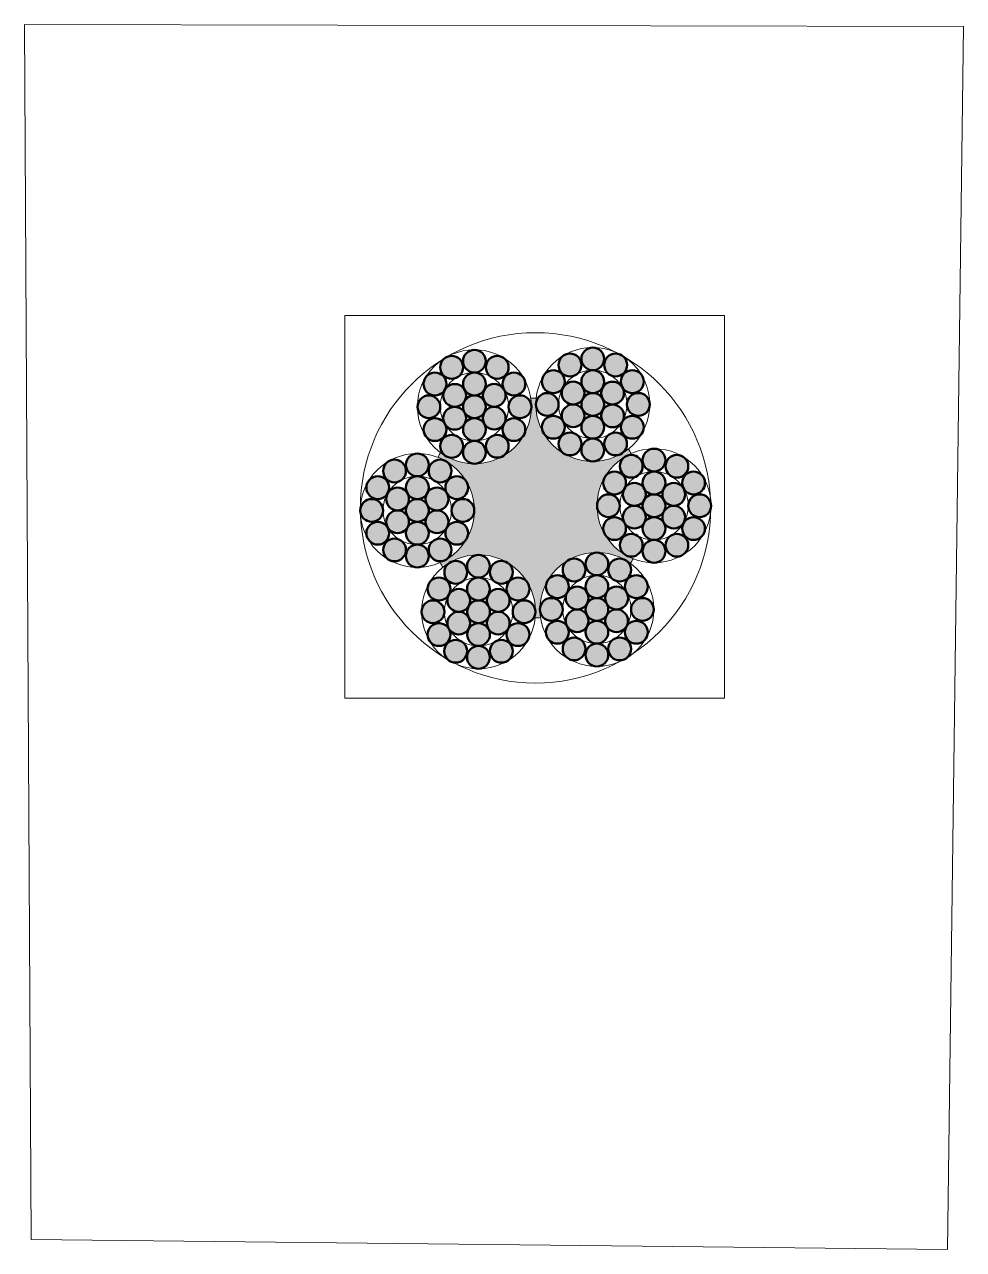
# Paper-space layout 'Layout1 (4)' of a CAD drawing. Header units: millimetres. Extents: x 414 to 613, y 182 to 441.
# The model-space entities are those that its viewports show. They can reach past a viewport. Long polylines and large blocks are cut down to what shows.
import ezdxf

# ---------------------------------------------------------------- set-up
doc = ezdxf.new("R2010")
doc.units = ezdxf.units.MM
doc.layers.add('cienka', color=5, linetype='Continuous', lineweight=20)
doc.layers.add('grube', color=10, linetype='Continuous', lineweight=50)
doc.layers.add('kresk_steel', color=50, linetype='Continuous', lineweight=5, transparency=0.75)
doc.layers.add('kresk_steel2', color=210, linetype='Continuous', lineweight=5, transparency=0.9)
doc.layers.add('pomoc', color=140, linetype='Continuous', lineweight=5, plot=False, transparency=0.5)

# ---------------------------------------------------------------- blocks, each defined once
blk = doc.blocks.new('drut_lina')
at = {"layer": 'kresk_steel'}
h = blk.add_hatch(color=256, dxfattribs=at)
h.dxf.hatch_style = 1
h.paths.add_polyline_path([(-2, 0, 1), (2, 0, 1)])
at = {"layer": 'grube'}
blk.add_circle((0, 0), 2, dxfattribs=at)
blk = doc.blocks.new('*U71')
at = {"layer": 'grube'}
blk.add_blockref('drut_lina', (0, 0), dxfattribs=at)
blk = doc.blocks.new('*U72')
at = {"layer": 'grube', "color": 0, "linetype": 'ByBlock', "lineweight": -2, "transparency": 16777216}
blk.add_blockref('*U71', (5769.88, 2599.68), dxfattribs=at)
for p, rotation in [((5766.42, 2597.68), 59.99999999999999), ((5773.34, 2597.68), 299.9999999999999), ((5766.42, 2593.68), 120), ((5773.34, 2593.68), 240), ((5769.88, 2591.68), 180)]:
    blk.add_blockref('*U71', p, dxfattribs=dict(at, rotation=rotation))
blk = doc.blocks.new('*U73')
at = {"layer": 'grube'}
blk.add_blockref('drut_lina', (0, 0), dxfattribs=at)
blk = doc.blocks.new('*U74')
at = {"layer": 'grube', "color": 0, "linetype": 'ByBlock', "lineweight": -2, "transparency": 16777216}
for p, rotation in [((5765.88, 2602.6), 30), ((5773.88, 2602.6), 329.9999999999999), ((5762.95, 2599.68), 59.99999999999999), ((5776.81, 2599.68), 299.9999999999999), ((5761.88, 2595.68), 90), ((5777.88, 2595.68), 270), ((5762.95, 2591.68), 120), ((5776.81, 2591.68), 240), ((5765.88, 2588.75), 150), ((5773.88, 2588.75), 209.9999999999999), ((5769.88, 2587.68), 180)]:
    blk.add_blockref('*U73', p, dxfattribs=dict(at, rotation=rotation))
blk.add_blockref('*U73', (5769.88, 2603.68), dxfattribs=at)
blk = doc.blocks.new('*U76')
at = {"layer": 'grube'}
blk.add_blockref('drut_lina', (0, 0), dxfattribs=at)
blk = doc.blocks.new('*U77')
at = {"layer": 'grube', "color": 0, "linetype": 'ByBlock', "lineweight": -2, "transparency": 16777216}
blk.add_blockref('*U76', (5769.88, 2599.68), dxfattribs=at)
for p, rotation in [((5766.42, 2597.68), 59.99999999999999), ((5773.34, 2597.68), 299.9999999999999), ((5766.42, 2593.68), 120), ((5773.34, 2593.68), 240), ((5769.88, 2591.68), 180)]:
    blk.add_blockref('*U76', p, dxfattribs=dict(at, rotation=rotation))
blk = doc.blocks.new('*U78')
at = {"layer": 'grube'}
blk.add_blockref('drut_lina', (0, 0), dxfattribs=at)
blk = doc.blocks.new('*U79')
at = {"layer": 'grube', "color": 0, "linetype": 'ByBlock', "lineweight": -2, "transparency": 16777216}
for p, rotation in [((5765.88, 2602.6), 30), ((5773.88, 2602.6), 329.9999999999999), ((5762.95, 2599.68), 59.99999999999999), ((5776.81, 2599.68), 299.9999999999999), ((5761.88, 2595.68), 90), ((5777.88, 2595.68), 270), ((5762.95, 2591.68), 120), ((5776.81, 2591.68), 240), ((5765.88, 2588.75), 150), ((5773.88, 2588.75), 209.9999999999999), ((5769.88, 2587.68), 180)]:
    blk.add_blockref('*U78', p, dxfattribs=dict(at, rotation=rotation))
blk.add_blockref('*U78', (5769.88, 2603.68), dxfattribs=at)
blk = doc.blocks.new('*U81')
at = {"layer": 'grube'}
blk.add_blockref('drut_lina', (0, 0), dxfattribs=at)
blk = doc.blocks.new('*U82')
at = {"layer": 'grube', "color": 0, "linetype": 'ByBlock', "lineweight": -2, "transparency": 16777216}
blk.add_blockref('*U81', (5769.88, 2599.68), dxfattribs=at)
for p, rotation in [((5766.42, 2597.68), 59.99999999999999), ((5773.34, 2597.68), 299.9999999999999), ((5766.42, 2593.68), 120), ((5773.34, 2593.68), 240), ((5769.88, 2591.68), 180)]:
    blk.add_blockref('*U81', p, dxfattribs=dict(at, rotation=rotation))
blk = doc.blocks.new('*U83')
at = {"layer": 'grube'}
blk.add_blockref('drut_lina', (0, 0), dxfattribs=at)
blk = doc.blocks.new('*U84')
at = {"layer": 'grube', "color": 0, "linetype": 'ByBlock', "lineweight": -2, "transparency": 16777216}
for p, rotation in [((5765.88, 2602.6), 30), ((5773.88, 2602.6), 329.9999999999999), ((5762.95, 2599.68), 59.99999999999999), ((5776.81, 2599.68), 299.9999999999999), ((5761.88, 2595.68), 90), ((5777.88, 2595.68), 270), ((5762.95, 2591.68), 120), ((5776.81, 2591.68), 240), ((5765.88, 2588.75), 150), ((5773.88, 2588.75), 209.9999999999999), ((5769.88, 2587.68), 180)]:
    blk.add_blockref('*U83', p, dxfattribs=dict(at, rotation=rotation))
blk.add_blockref('*U83', (5769.88, 2603.68), dxfattribs=at)
blk = doc.blocks.new('*U86')
at = {"layer": 'grube'}
blk.add_blockref('drut_lina', (0, 0), dxfattribs=at)
blk = doc.blocks.new('*U87')
at = {"layer": 'grube', "color": 0, "linetype": 'ByBlock', "lineweight": -2, "transparency": 16777216}
blk.add_blockref('*U86', (5769.88, 2599.68), dxfattribs=at)
for p, rotation in [((5766.42, 2597.68), 59.99999999999999), ((5773.34, 2597.68), 299.9999999999999), ((5766.42, 2593.68), 120), ((5773.34, 2593.68), 240), ((5769.88, 2591.68), 180)]:
    blk.add_blockref('*U86', p, dxfattribs=dict(at, rotation=rotation))
blk = doc.blocks.new('*U88')
at = {"layer": 'grube'}
blk.add_blockref('drut_lina', (0, 0), dxfattribs=at)
blk = doc.blocks.new('*U89')
at = {"layer": 'grube', "color": 0, "linetype": 'ByBlock', "lineweight": -2, "transparency": 16777216}
for p, rotation in [((5765.88, 2602.6), 30), ((5773.88, 2602.6), 329.9999999999999), ((5762.95, 2599.68), 59.99999999999999), ((5776.81, 2599.68), 299.9999999999999), ((5761.88, 2595.68), 90), ((5777.88, 2595.68), 270), ((5762.95, 2591.68), 120), ((5776.81, 2591.68), 240), ((5765.88, 2588.75), 150), ((5773.88, 2588.75), 209.9999999999999), ((5769.88, 2587.68), 180)]:
    blk.add_blockref('*U88', p, dxfattribs=dict(at, rotation=rotation))
blk.add_blockref('*U88', (5769.88, 2603.68), dxfattribs=at)
blk = doc.blocks.new('*U91')
at = {"layer": 'grube'}
blk.add_blockref('drut_lina', (0, 0), dxfattribs=at)
blk = doc.blocks.new('*U92')
at = {"layer": 'grube', "color": 0, "linetype": 'ByBlock', "lineweight": -2, "transparency": 16777216}
blk.add_blockref('*U91', (5769.88, 2599.68), dxfattribs=at)
for p, rotation in [((5766.42, 2597.68), 59.99999999999999), ((5773.34, 2597.68), 299.9999999999999), ((5766.42, 2593.68), 120), ((5773.34, 2593.68), 240), ((5769.88, 2591.68), 180)]:
    blk.add_blockref('*U91', p, dxfattribs=dict(at, rotation=rotation))
blk = doc.blocks.new('*U93')
at = {"layer": 'grube'}
blk.add_blockref('drut_lina', (0, 0), dxfattribs=at)
blk = doc.blocks.new('*U94')
at = {"layer": 'grube', "color": 0, "linetype": 'ByBlock', "lineweight": -2, "transparency": 16777216}
for p, rotation in [((5765.88, 2602.6), 30), ((5773.88, 2602.6), 329.9999999999999), ((5762.95, 2599.68), 59.99999999999999), ((5776.81, 2599.68), 299.9999999999999), ((5761.88, 2595.68), 90), ((5777.88, 2595.68), 270), ((5762.95, 2591.68), 120), ((5776.81, 2591.68), 240), ((5765.88, 2588.75), 150), ((5773.88, 2588.75), 209.9999999999999), ((5769.88, 2587.68), 180)]:
    blk.add_blockref('*U93', p, dxfattribs=dict(at, rotation=rotation))
blk.add_blockref('*U93', (5769.88, 2603.68), dxfattribs=at)
blk = doc.blocks.new('*U96')
at = {"layer": 'grube'}
blk.add_blockref('drut_lina', (0, 0), dxfattribs=at)
blk = doc.blocks.new('*U97')
at = {"layer": 'grube', "color": 0, "linetype": 'ByBlock', "lineweight": -2, "transparency": 16777216}
blk.add_blockref('*U96', (5769.88, 2599.68), dxfattribs=at)
for p, rotation in [((5766.42, 2597.68), 59.99999999999999), ((5773.34, 2597.68), 299.9999999999999), ((5766.42, 2593.68), 120), ((5773.34, 2593.68), 240), ((5769.88, 2591.68), 180)]:
    blk.add_blockref('*U96', p, dxfattribs=dict(at, rotation=rotation))
blk = doc.blocks.new('*U98')
at = {"layer": 'grube'}
blk.add_blockref('drut_lina', (0, 0), dxfattribs=at)
blk = doc.blocks.new('*U99')
at = {"layer": 'grube', "color": 0, "linetype": 'ByBlock', "lineweight": -2, "transparency": 16777216}
for p, rotation in [((5765.88, 2602.6), 30), ((5773.88, 2602.6), 329.9999999999999), ((5762.95, 2599.68), 59.99999999999999), ((5776.81, 2599.68), 299.9999999999999), ((5761.88, 2595.68), 90), ((5777.88, 2595.68), 270), ((5762.95, 2591.68), 120), ((5776.81, 2591.68), 240), ((5765.88, 2588.75), 150), ((5773.88, 2588.75), 209.9999999999999), ((5769.88, 2587.68), 180)]:
    blk.add_blockref('*U98', p, dxfattribs=dict(at, rotation=rotation))
blk.add_blockref('*U98', (5769.88, 2603.68), dxfattribs=at)

msp = doc.modelspace()

# ---------------------------------------------------------------- hatches: boundary and pattern name
at = {"layer": 'kresk_steel2'}
h = msp.add_hatch(color=256, dxfattribs=at)
h.dxf.hatch_style = 1
h.paths.add_polyline_path([(5905.5, 2632.18, 0.012208), (5905.01, 2632.99, -0.628109), (5888.78, 2640.81, -0.027965), (5888.85, 2641.93, 0.012309), (5887.9, 2641.91, -0.037994), (5888.01, 2640.4, -0.615278), (5872.08, 2632.35, 0.012309), (5871.62, 2631.52, -0.309067), (5877.99, 2622.2, -0.297363), (5872.02, 2613.05, 0.012208), (5872.5, 2612.24, -0.62805), (5888.73, 2604.42, -0.02648), (5888.68, 2603.36, 0.012109), (5889.61, 2603.38, -0.036466), (5889.5, 2604.83, -0.613176), (5905.39, 2612.92, 0.012109), (5905.84, 2613.74, -0.307442), (5899.53, 2623.03, -0.297317)])

# ---------------------------------------------------------------- linework, layer by layer
at = {"layer": 'cienka'}
for centre, radius in [((5888.74, 2622.65), 30.74), ((5878.01, 2640.4), 10), ((5898.78, 2640.81), 10), ((5898.78, 2640.81), 6), ((5878.01, 2640.4), 6), ((5867.99, 2622.2), 10), ((5909.53, 2623.03), 10), ((5867.99, 2622.2), 6), ((5909.53, 2623.03), 6), ((5878.73, 2604.42), 10), ((5899.5, 2604.83), 10), ((5878.73, 2604.42), 6), ((5899.5, 2604.83), 6)]:
    msp.add_circle(centre, radius, dxfattribs=at)
for start, end in [(89.6839, 92.5048), (149.7863, 152.6073), (29.6443, 32.442), (209.8492, 212.6469), (329.7069, 332.4818), (269.8093, 272.5843)]:
    msp.add_arc((5888.74, 2622.65), 19.28, start, end, dxfattribs=at)

# ---------------------------------------------------------------- block references
at = {"layer": 'grube'}
for name, p, rotation in [('*U99', (745.15, 6339.42), 299.9999999999999), ('*U94', (6535.8, 8935.51), 240), ('*U92', (6535.8, 8935.51), 240), ('*U97', (745.15, 6339.42), 299.9999999999999), ('drut_lina', (5878.01, 2640.4), 299.9999999999999), ('drut_lina', (5898.78, 2640.81), 240), ('*U89', (11679.41, 5218.71), 180), ('*U87', (11679.41, 5218.71), 180), ('drut_lina', (5909.53, 2623.03), 180), ('*U79', (5241.71, -3690.28), 59.99999999999999), ('*U84', (11032.36, -1094.19), 120), ('*U77', (5241.71, -3690.28), 59.99999999999999), ('*U82', (11032.36, -1094.19), 120), ('drut_lina', (5878.73, 2604.42), 59.99999999999999), ('drut_lina', (5899.5, 2604.83), 120)]:
    msp.add_blockref(name, p, dxfattribs=dict(at, rotation=rotation))
for name, p in [('*U74', (98.11, 26.53)), ('*U72', (98.11, 26.53)), ('drut_lina', (5867.99, 2622.2))]:
    msp.add_blockref(name, p, dxfattribs=at)

psp = doc.layouts.new('Layout1 (4)')

# ---------------------------------------------------------------- linework, layer by layer
at = {"layer": 'cienka'}
psp.add_lwpolyline([(415.47, 183.66), (609.22, 181.55), (612.59, 440.19), (414.07, 440.62)], close=True, dxfattribs=at)

# ---------------------------------------------------------------- viewports
at = {"layer": 'pomoc', "view_target_point": (5728.25, 2682.45)}
psp.add_viewport(center=(521.95, 338.59), size=(80.27, 80.905), view_center_point=(160.35, -59.63), view_height=67.142, dxfattribs=at)

doc.saveas('drawing.dxf')
